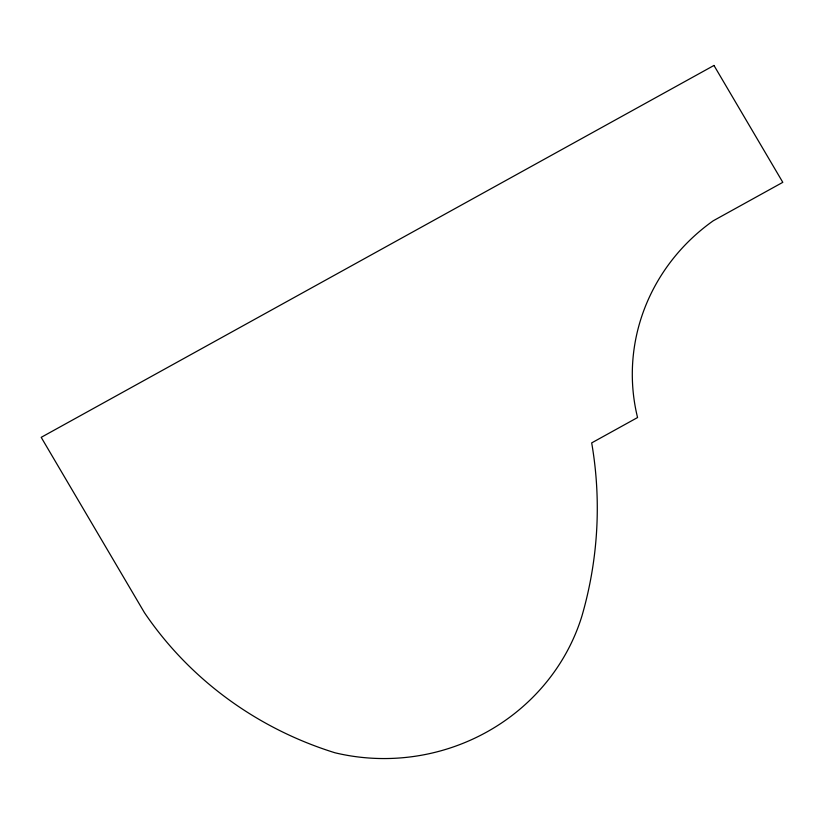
<?xml version="1.0" encoding="UTF-8"?>
<svg xmlns="http://www.w3.org/2000/svg" width="824" height="824" viewBox="0 0 824 824"><rect width="100%" height="100%" fill="white"/><g stroke="black" fill="none" stroke-linecap="round" stroke-linejoin="round"><path stroke-width="1.24" d="M713.975 65.457L41.2 437.338L144.437 612.654A365.403 350.89 -8.6 0 0 334.904 752.755A204.064 195.968 -8.6 0 0 581.857 616.249A415.605 399.104 -8.6 0 0 591.684 442.9L637.56 417.541A195.978 188.191 -8.6 0 1 713.234 220.791L782.8 182.331L713.975 65.457"/></g></svg>
